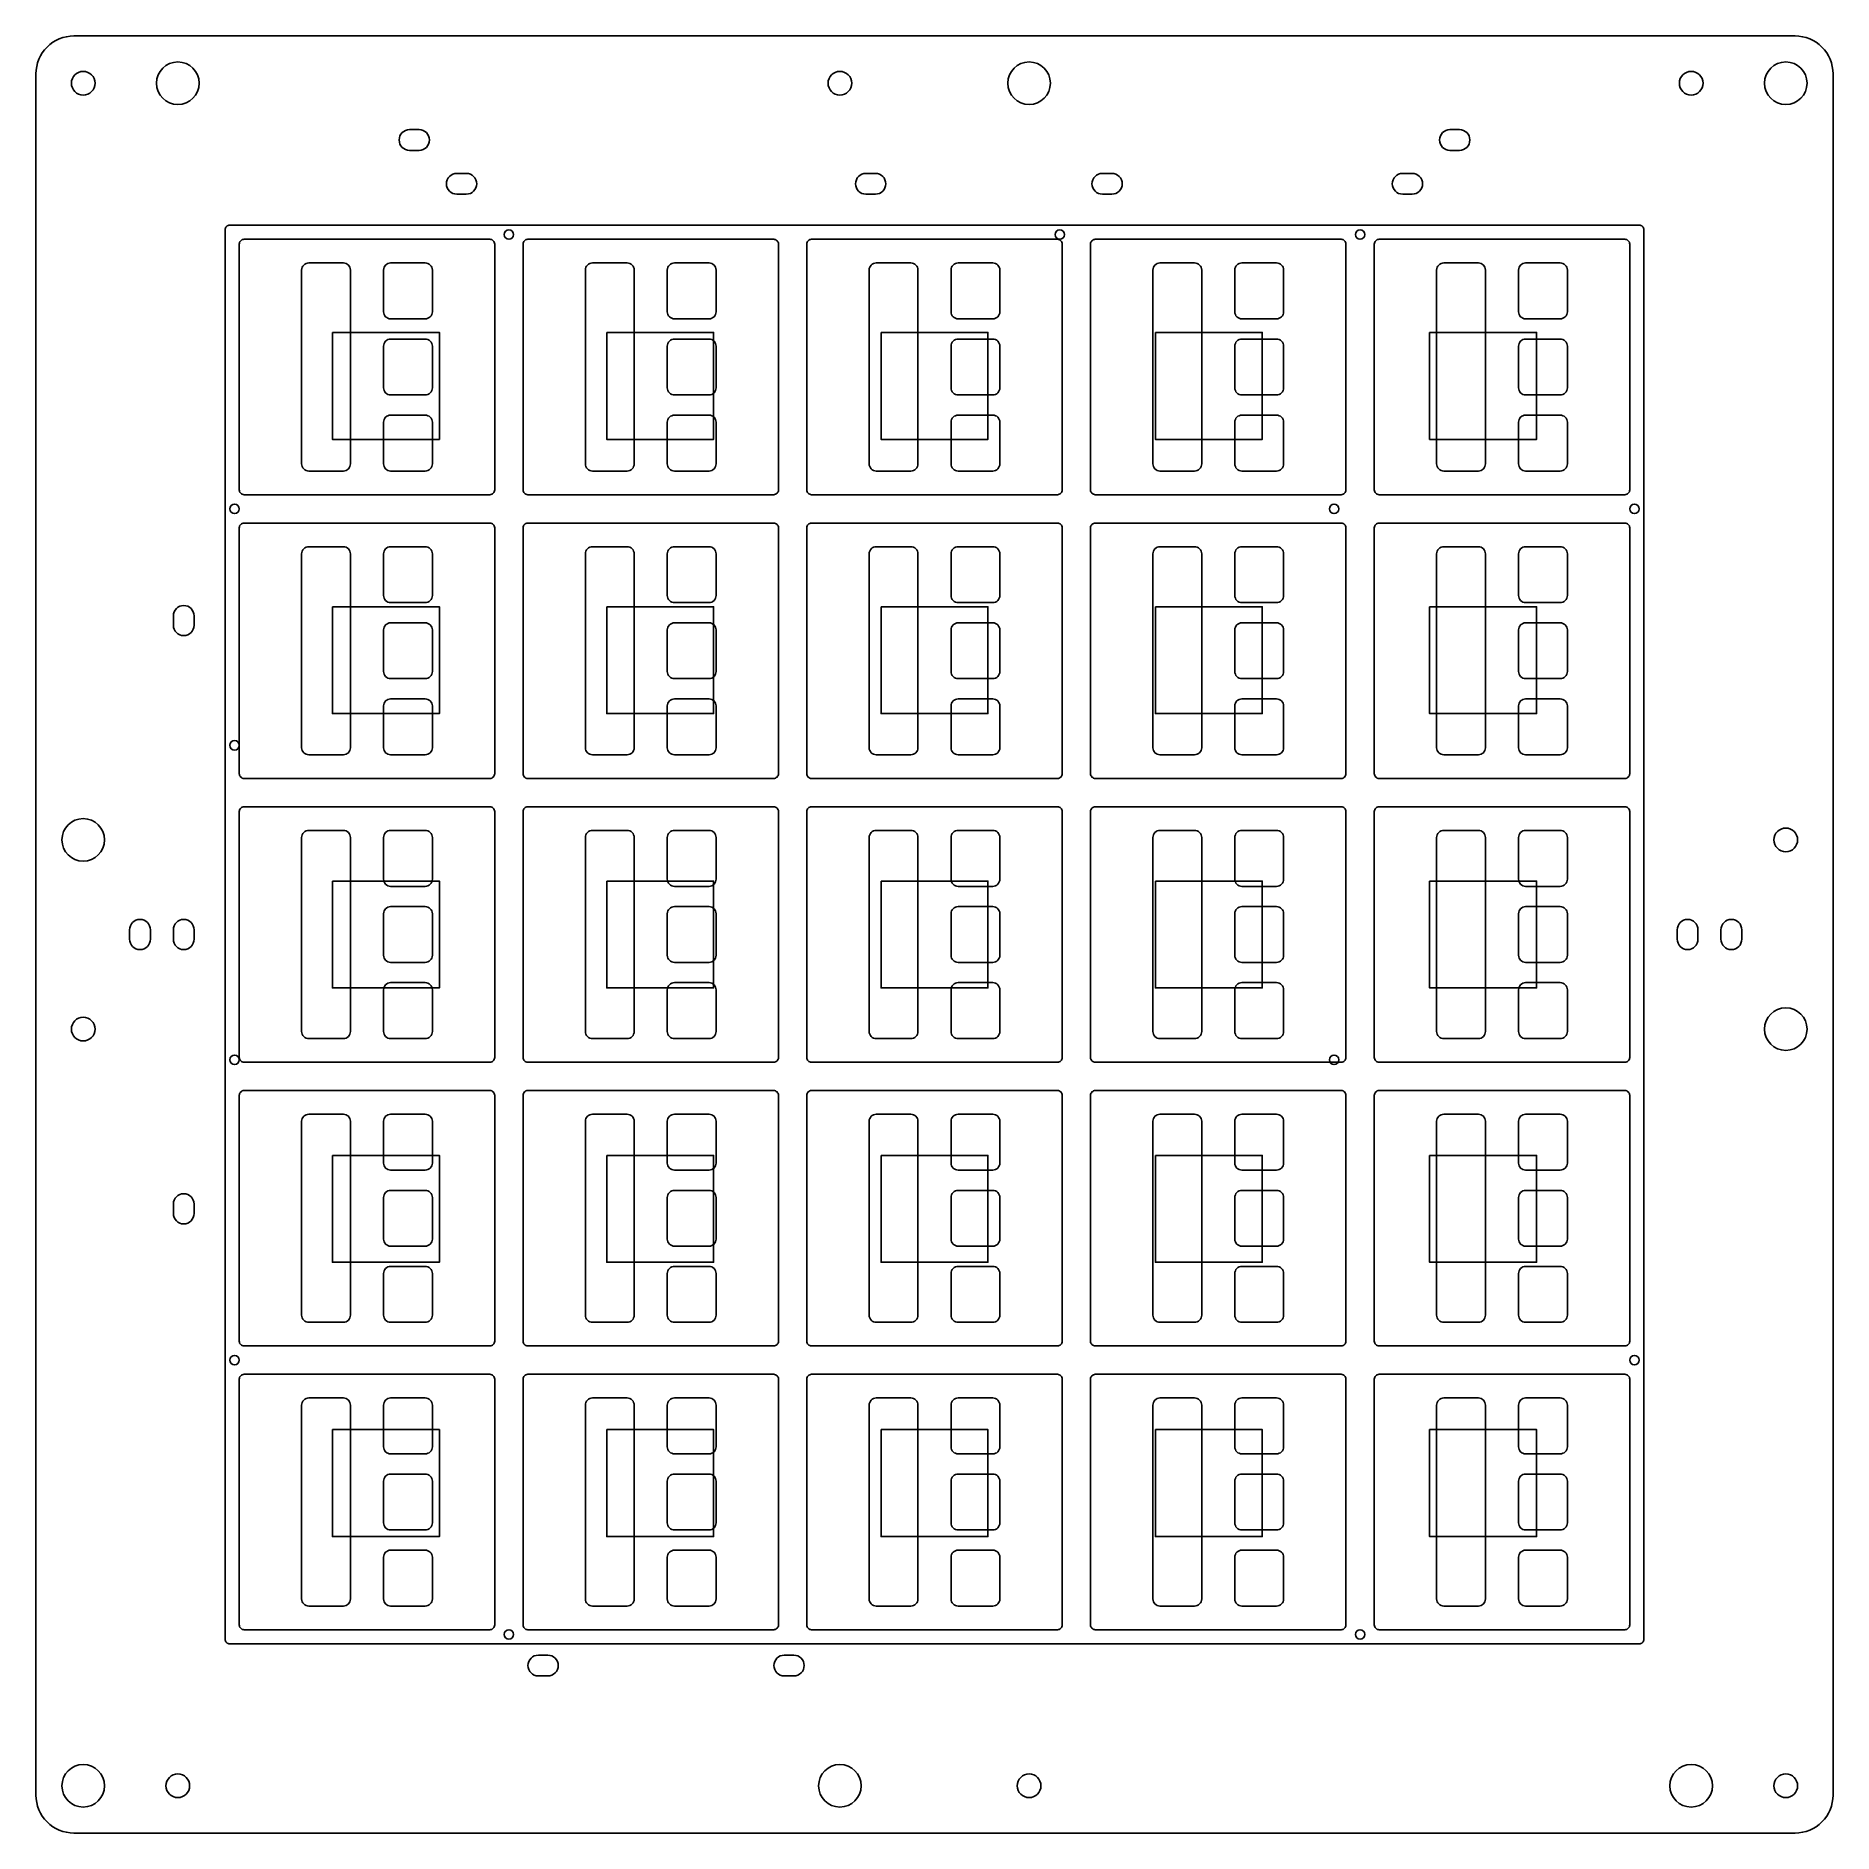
# Model space of a CAD drawing. Header units: millimetres. Extents: x -95 to 95, y -95 to 95.
import ezdxf

# ---------------------------------------------------------------- set-up
doc = ezdxf.new("R2010")
doc.units = ezdxf.units.MM
doc.header["$MEASUREMENT"] = 0
for name, color, linetype in [('recombination_slash_interlayer_precise', 6, 'CONTINUOUS'), ('ref_edges', 7, 'CONTINUOUS'), ('spacer_shim', 5, 'CONTINUOUS')]:
    doc.layers.add(name, color=color, linetype=linetype)

msp = doc.modelspace()

# ---------------------------------------------------------------- linework, layer by layer
at = {"layer": 'recombination_slash_interlayer_precise'}
for points in [[(-66.16, 71), (-62.5, 71, -0.414214), (-61.75, 70.25), (-61.75, 49.75, -0.414214), (-62.5, 49), (-66.16, 49, -0.414214), (-66.91, 49.75), (-66.91, 70.25, -0.414214)], [(-57.5, 65.09), (-53.84, 65.09, 0.414214), (-53.09, 65.84), (-53.09, 70.25, 0.414214), (-53.84, 71), (-57.5, 71, 0.414214), (-58.25, 70.25), (-58.25, 65.84, 0.414214)], [(-36.16, 71), (-32.5, 71, -0.414214), (-31.75, 70.25), (-31.75, 49.75, -0.414214), (-32.5, 49), (-36.16, 49, -0.414214), (-36.91, 49.75), (-36.91, 70.25, -0.414214)], [(-27.5, 65.09), (-23.84, 65.09, 0.414214), (-23.09, 65.84), (-23.09, 70.25, 0.414214), (-23.84, 71), (-27.5, 71, 0.414214), (-28.25, 70.25), (-28.25, 65.84, 0.414214)], [(-6.16, 71), (-2.5, 71, -0.414214), (-1.75, 70.25), (-1.75, 49.75, -0.414214), (-2.5, 49), (-6.16, 49, -0.414214), (-6.91, 49.75), (-6.91, 70.25, -0.414214)], [(2.5, 65.09), (6.16, 65.09, 0.414214), (6.91, 65.84), (6.91, 70.25, 0.414214), (6.16, 71), (2.5, 71, 0.414214), (1.75, 70.25), (1.75, 65.84, 0.414214)], [(23.84, 71), (27.5, 71, -0.414214), (28.25, 70.25), (28.25, 49.75, -0.414214), (27.5, 49), (23.84, 49, -0.414214), (23.09, 49.75), (23.09, 70.25, -0.414214)], [(32.5, 65.09), (36.16, 65.09, 0.414214), (36.91, 65.84), (36.91, 70.25, 0.414214), (36.16, 71), (32.5, 71, 0.414214), (31.75, 70.25), (31.75, 65.84, 0.414214)], [(53.84, 71), (57.5, 71, -0.414214), (58.25, 70.25), (58.25, 49.75, -0.414214), (57.5, 49), (53.84, 49, -0.414214), (53.09, 49.75), (53.09, 70.25, -0.414214)], [(62.5, 65.09), (66.16, 65.09, 0.414214), (66.91, 65.84), (66.91, 70.25, 0.414214), (66.16, 71), (62.5, 71, 0.414214), (61.75, 70.25), (61.75, 65.84, 0.414214)], [(-57.5, 57.05), (-53.84, 57.05, 0.414214), (-53.09, 57.8), (-53.09, 62.2, 0.414214), (-53.84, 62.95), (-57.5, 62.95, 0.414214), (-58.25, 62.2), (-58.25, 57.8, 0.414214)], [(-27.5, 57.05), (-23.84, 57.05, 0.414214), (-23.09, 57.8), (-23.09, 62.2, 0.414214), (-23.84, 62.95), (-27.5, 62.95, 0.414214), (-28.25, 62.2), (-28.25, 57.8, 0.414214)], [(2.5, 57.05), (6.16, 57.05, 0.414214), (6.91, 57.8), (6.91, 62.2, 0.414214), (6.16, 62.95), (2.5, 62.95, 0.414214), (1.75, 62.2), (1.75, 57.8, 0.414214)], [(32.5, 57.05), (36.16, 57.05, 0.414214), (36.91, 57.8), (36.91, 62.2, 0.414214), (36.16, 62.95), (32.5, 62.95, 0.414214), (31.75, 62.2), (31.75, 57.8, 0.414214)], [(62.5, 57.05), (66.16, 57.05, 0.414214), (66.91, 57.8), (66.91, 62.2, 0.414214), (66.16, 62.95), (62.5, 62.95, 0.414214), (61.75, 62.2), (61.75, 57.8, 0.414214)], [(-57.5, 54.91), (-53.84, 54.91, -0.414214), (-53.09, 54.16), (-53.09, 49.75, -0.414214), (-53.84, 49), (-57.5, 49, -0.414214), (-58.25, 49.75), (-58.25, 54.16, -0.414214)], [(-27.5, 54.91), (-23.84, 54.91, -0.414214), (-23.09, 54.16), (-23.09, 49.75, -0.414214), (-23.84, 49), (-27.5, 49, -0.414214), (-28.25, 49.75), (-28.25, 54.16, -0.414214)], [(2.5, 54.91), (6.16, 54.91, -0.414214), (6.91, 54.16), (6.91, 49.75, -0.414214), (6.16, 49), (2.5, 49, -0.414214), (1.75, 49.75), (1.75, 54.16, -0.414214)], [(32.5, 54.91), (36.16, 54.91, -0.414214), (36.91, 54.16), (36.91, 49.75, -0.414214), (36.16, 49), (32.5, 49, -0.414214), (31.75, 49.75), (31.75, 54.16, -0.414214)], [(62.5, 54.91), (66.16, 54.91, -0.414214), (66.91, 54.16), (66.91, 49.75, -0.414214), (66.16, 49), (62.5, 49, -0.414214), (61.75, 49.75), (61.75, 54.16, -0.414214)], [(-66.16, 41), (-62.5, 41, -0.414214), (-61.75, 40.25), (-61.75, 19.75, -0.414214), (-62.5, 19), (-66.16, 19, -0.414214), (-66.91, 19.75), (-66.91, 40.25, -0.414214)], [(-57.5, 35.09), (-53.84, 35.09, 0.414214), (-53.09, 35.84), (-53.09, 40.25, 0.414214), (-53.84, 41), (-57.5, 41, 0.414214), (-58.25, 40.25), (-58.25, 35.84, 0.414214)], [(-36.16, 41), (-32.5, 41, -0.414214), (-31.75, 40.25), (-31.75, 19.75, -0.414214), (-32.5, 19), (-36.16, 19, -0.414214), (-36.91, 19.75), (-36.91, 40.25, -0.414214)], [(-27.5, 35.09), (-23.84, 35.09, 0.414214), (-23.09, 35.84), (-23.09, 40.25, 0.414214), (-23.84, 41), (-27.5, 41, 0.414214), (-28.25, 40.25), (-28.25, 35.84, 0.414214)], [(-6.16, 41), (-2.5, 41, -0.414214), (-1.75, 40.25), (-1.75, 19.75, -0.414214), (-2.5, 19), (-6.16, 19, -0.414214), (-6.91, 19.75), (-6.91, 40.25, -0.414214)], [(2.5, 35.09), (6.16, 35.09, 0.414214), (6.91, 35.84), (6.91, 40.25, 0.414214), (6.16, 41), (2.5, 41, 0.414214), (1.75, 40.25), (1.75, 35.84, 0.414214)], [(23.84, 41), (27.5, 41, -0.414214), (28.25, 40.25), (28.25, 19.75, -0.414214), (27.5, 19), (23.84, 19, -0.414214), (23.09, 19.75), (23.09, 40.25, -0.414214)], [(32.5, 35.09), (36.16, 35.09, 0.414214), (36.91, 35.84), (36.91, 40.25, 0.414214), (36.16, 41), (32.5, 41, 0.414214), (31.75, 40.25), (31.75, 35.84, 0.414214)], [(53.84, 41), (57.5, 41, -0.414214), (58.25, 40.25), (58.25, 19.75, -0.414214), (57.5, 19), (53.84, 19, -0.414214), (53.09, 19.75), (53.09, 40.25, -0.414214)], [(62.5, 35.09), (66.16, 35.09, 0.414214), (66.91, 35.84), (66.91, 40.25, 0.414214), (66.16, 41), (62.5, 41, 0.414214), (61.75, 40.25), (61.75, 35.84, 0.414214)], [(-57.5, 27.05), (-53.84, 27.05, 0.414214), (-53.09, 27.8), (-53.09, 32.2, 0.414214), (-53.84, 32.95), (-57.5, 32.95, 0.414214), (-58.25, 32.2), (-58.25, 27.8, 0.414214)], [(-27.5, 27.05), (-23.84, 27.05, 0.414214), (-23.09, 27.8), (-23.09, 32.2, 0.414214), (-23.84, 32.95), (-27.5, 32.95, 0.414214), (-28.25, 32.2), (-28.25, 27.8, 0.414214)], [(2.5, 27.05), (6.16, 27.05, 0.414214), (6.91, 27.8), (6.91, 32.2, 0.414214), (6.16, 32.95), (2.5, 32.95, 0.414214), (1.75, 32.2), (1.75, 27.8, 0.414214)], [(32.5, 27.05), (36.16, 27.05, 0.414214), (36.91, 27.8), (36.91, 32.2, 0.414214), (36.16, 32.95), (32.5, 32.95, 0.414214), (31.75, 32.2), (31.75, 27.8, 0.414214)], [(62.5, 27.05), (66.16, 27.05, 0.414214), (66.91, 27.8), (66.91, 32.2, 0.414214), (66.16, 32.95), (62.5, 32.95, 0.414214), (61.75, 32.2), (61.75, 27.8, 0.414214)], [(-57.5, 24.91), (-53.84, 24.91, -0.414214), (-53.09, 24.16), (-53.09, 19.75, -0.414214), (-53.84, 19), (-57.5, 19, -0.414214), (-58.25, 19.75), (-58.25, 24.16, -0.414214)], [(-27.5, 24.91), (-23.84, 24.91, -0.414214), (-23.09, 24.16), (-23.09, 19.75, -0.414214), (-23.84, 19), (-27.5, 19, -0.414214), (-28.25, 19.75), (-28.25, 24.16, -0.414214)], [(2.5, 24.91), (6.16, 24.91, -0.414214), (6.91, 24.16), (6.91, 19.75, -0.414214), (6.16, 19), (2.5, 19, -0.414214), (1.75, 19.75), (1.75, 24.16, -0.414214)], [(32.5, 24.91), (36.16, 24.91, -0.414214), (36.91, 24.16), (36.91, 19.75, -0.414214), (36.16, 19), (32.5, 19, -0.414214), (31.75, 19.75), (31.75, 24.16, -0.414214)], [(62.5, 24.91), (66.16, 24.91, -0.414214), (66.91, 24.16), (66.91, 19.75, -0.414214), (66.16, 19), (62.5, 19, -0.414214), (61.75, 19.75), (61.75, 24.16, -0.414214)], [(-66.16, 11), (-62.5, 11, -0.414214), (-61.75, 10.25), (-61.75, -10.25, -0.414214), (-62.5, -11), (-66.16, -11, -0.414214), (-66.91, -10.25), (-66.91, 10.25, -0.414214)], [(-57.5, 5.09), (-53.84, 5.09, 0.414214), (-53.09, 5.84), (-53.09, 10.25, 0.414214), (-53.84, 11), (-57.5, 11, 0.414214), (-58.25, 10.25), (-58.25, 5.84, 0.414214)], [(-36.16, 11), (-32.5, 11, -0.414214), (-31.75, 10.25), (-31.75, -10.25, -0.414214), (-32.5, -11), (-36.16, -11, -0.414214), (-36.91, -10.25), (-36.91, 10.25, -0.414214)], [(-27.5, 5.09), (-23.84, 5.09, 0.414214), (-23.09, 5.84), (-23.09, 10.25, 0.414214), (-23.84, 11), (-27.5, 11, 0.414214), (-28.25, 10.25), (-28.25, 5.84, 0.414214)], [(-6.16, 11), (-2.5, 11, -0.414214), (-1.75, 10.25), (-1.75, -10.25, -0.414214), (-2.5, -11), (-6.16, -11, -0.414214), (-6.91, -10.25), (-6.91, 10.25, -0.414214)], [(2.5, 5.09), (6.16, 5.09, 0.414214), (6.91, 5.84), (6.91, 10.25, 0.414214), (6.16, 11), (2.5, 11, 0.414214), (1.75, 10.25), (1.75, 5.84, 0.414214)], [(23.84, 11), (27.5, 11, -0.414214), (28.25, 10.25), (28.25, -10.25, -0.414214), (27.5, -11), (23.84, -11, -0.414214), (23.09, -10.25), (23.09, 10.25, -0.414214)], [(32.5, 5.09), (36.16, 5.09, 0.414214), (36.91, 5.84), (36.91, 10.25, 0.414214), (36.16, 11), (32.5, 11, 0.414214), (31.75, 10.25), (31.75, 5.84, 0.414214)], [(53.84, 11), (57.5, 11, -0.414214), (58.25, 10.25), (58.25, -10.25, -0.414214), (57.5, -11), (53.84, -11, -0.414214), (53.09, -10.25), (53.09, 10.25, -0.414214)], [(62.5, 5.09), (66.16, 5.09, 0.414214), (66.91, 5.84), (66.91, 10.25, 0.414214), (66.16, 11), (62.5, 11, 0.414214), (61.75, 10.25), (61.75, 5.84, 0.414214)], [(-57.5, -2.95), (-53.84, -2.95, 0.414214), (-53.09, -2.2), (-53.09, 2.2, 0.414214), (-53.84, 2.95), (-57.5, 2.95, 0.414214), (-58.25, 2.2), (-58.25, -2.2, 0.414214)], [(-27.5, -2.95), (-23.84, -2.95, 0.414214), (-23.09, -2.2), (-23.09, 2.2, 0.414214), (-23.84, 2.95), (-27.5, 2.95, 0.414214), (-28.25, 2.2), (-28.25, -2.2, 0.414214)], [(2.5, -2.95), (6.16, -2.95, 0.414214), (6.91, -2.2), (6.91, 2.2, 0.414214), (6.16, 2.95), (2.5, 2.95, 0.414214), (1.75, 2.2), (1.75, -2.2, 0.414214)], [(32.5, -2.95), (36.16, -2.95, 0.414214), (36.91, -2.2), (36.91, 2.2, 0.414214), (36.16, 2.95), (32.5, 2.95, 0.414214), (31.75, 2.2), (31.75, -2.2, 0.414214)], [(62.5, -2.95), (66.16, -2.95, 0.414214), (66.91, -2.2), (66.91, 2.2, 0.414214), (66.16, 2.95), (62.5, 2.95, 0.414214), (61.75, 2.2), (61.75, -2.2, 0.414214)], [(-57.5, -5.09), (-53.84, -5.09, -0.414214), (-53.09, -5.84), (-53.09, -10.25, -0.414214), (-53.84, -11), (-57.5, -11, -0.414214), (-58.25, -10.25), (-58.25, -5.84, -0.414214)], [(-27.5, -5.09), (-23.84, -5.09, -0.414214), (-23.09, -5.84), (-23.09, -10.25, -0.414214), (-23.84, -11), (-27.5, -11, -0.414214), (-28.25, -10.25), (-28.25, -5.84, -0.414214)], [(2.5, -5.09), (6.16, -5.09, -0.414214), (6.91, -5.84), (6.91, -10.25, -0.414214), (6.16, -11), (2.5, -11, -0.414214), (1.75, -10.25), (1.75, -5.84, -0.414214)], [(32.5, -5.09), (36.16, -5.09, -0.414214), (36.91, -5.84), (36.91, -10.25, -0.414214), (36.16, -11), (32.5, -11, -0.414214), (31.75, -10.25), (31.75, -5.84, -0.414214)], [(62.5, -5.09), (66.16, -5.09, -0.414214), (66.91, -5.84), (66.91, -10.25, -0.414214), (66.16, -11), (62.5, -11, -0.414214), (61.75, -10.25), (61.75, -5.84, -0.414214)], [(-66.16, -19), (-62.5, -19, -0.414214), (-61.75, -19.75), (-61.75, -40.25, -0.414214), (-62.5, -41), (-66.16, -41, -0.414214), (-66.91, -40.25), (-66.91, -19.75, -0.414214)], [(-57.5, -24.91), (-53.84, -24.91, 0.414214), (-53.09, -24.16), (-53.09, -19.75, 0.414214), (-53.84, -19), (-57.5, -19, 0.414214), (-58.25, -19.75), (-58.25, -24.16, 0.414214)], [(-36.16, -19), (-32.5, -19, -0.414214), (-31.75, -19.75), (-31.75, -40.25, -0.414214), (-32.5, -41), (-36.16, -41, -0.414214), (-36.91, -40.25), (-36.91, -19.75, -0.414214)], [(-27.5, -24.91), (-23.84, -24.91, 0.414214), (-23.09, -24.16), (-23.09, -19.75, 0.414214), (-23.84, -19), (-27.5, -19, 0.414214), (-28.25, -19.75), (-28.25, -24.16, 0.414214)], [(-6.16, -19), (-2.5, -19, -0.414214), (-1.75, -19.75), (-1.75, -40.25, -0.414214), (-2.5, -41), (-6.16, -41, -0.414214), (-6.91, -40.25), (-6.91, -19.75, -0.414214)], [(2.5, -24.91), (6.16, -24.91, 0.414214), (6.91, -24.16), (6.91, -19.75, 0.414214), (6.16, -19), (2.5, -19, 0.414214), (1.75, -19.75), (1.75, -24.16, 0.414214)], [(23.84, -19), (27.5, -19, -0.414214), (28.25, -19.75), (28.25, -40.25, -0.414214), (27.5, -41), (23.84, -41, -0.414214), (23.09, -40.25), (23.09, -19.75, -0.414214)], [(32.5, -24.91), (36.16, -24.91, 0.414214), (36.91, -24.16), (36.91, -19.75, 0.414214), (36.16, -19), (32.5, -19, 0.414214), (31.75, -19.75), (31.75, -24.16, 0.414214)], [(53.84, -19), (57.5, -19, -0.414214), (58.25, -19.75), (58.25, -40.25, -0.414214), (57.5, -41), (53.84, -41, -0.414214), (53.09, -40.25), (53.09, -19.75, -0.414214)], [(62.5, -24.91), (66.16, -24.91, 0.414214), (66.91, -24.16), (66.91, -19.75, 0.414214), (66.16, -19), (62.5, -19, 0.414214), (61.75, -19.75), (61.75, -24.16, 0.414214)], [(-57.5, -32.95), (-53.84, -32.95, 0.414214), (-53.09, -32.2), (-53.09, -27.8, 0.414214), (-53.84, -27.05), (-57.5, -27.05, 0.414214), (-58.25, -27.8), (-58.25, -32.2, 0.414214)], [(-27.5, -32.95), (-23.84, -32.95, 0.414214), (-23.09, -32.2), (-23.09, -27.8, 0.414214), (-23.84, -27.05), (-27.5, -27.05, 0.414214), (-28.25, -27.8), (-28.25, -32.2, 0.414214)], [(2.5, -32.95), (6.16, -32.95, 0.414214), (6.91, -32.2), (6.91, -27.8, 0.414214), (6.16, -27.05), (2.5, -27.05, 0.414214), (1.75, -27.8), (1.75, -32.2, 0.414214)], [(32.5, -32.95), (36.16, -32.95, 0.414214), (36.91, -32.2), (36.91, -27.8, 0.414214), (36.16, -27.05), (32.5, -27.05, 0.414214), (31.75, -27.8), (31.75, -32.2, 0.414214)], [(62.5, -32.95), (66.16, -32.95, 0.414214), (66.91, -32.2), (66.91, -27.8, 0.414214), (66.16, -27.05), (62.5, -27.05, 0.414214), (61.75, -27.8), (61.75, -32.2, 0.414214)], [(-57.5, -35.09), (-53.84, -35.09, -0.414214), (-53.09, -35.84), (-53.09, -40.25, -0.414214), (-53.84, -41), (-57.5, -41, -0.414214), (-58.25, -40.25), (-58.25, -35.84, -0.414214)], [(-27.5, -35.09), (-23.84, -35.09, -0.414214), (-23.09, -35.84), (-23.09, -40.25, -0.414214), (-23.84, -41), (-27.5, -41, -0.414214), (-28.25, -40.25), (-28.25, -35.84, -0.414214)], [(2.5, -35.09), (6.16, -35.09, -0.414214), (6.91, -35.84), (6.91, -40.25, -0.414214), (6.16, -41), (2.5, -41, -0.414214), (1.75, -40.25), (1.75, -35.84, -0.414214)], [(32.5, -35.09), (36.16, -35.09, -0.414214), (36.91, -35.84), (36.91, -40.25, -0.414214), (36.16, -41), (32.5, -41, -0.414214), (31.75, -40.25), (31.75, -35.84, -0.414214)], [(62.5, -35.09), (66.16, -35.09, -0.414214), (66.91, -35.84), (66.91, -40.25, -0.414214), (66.16, -41), (62.5, -41, -0.414214), (61.75, -40.25), (61.75, -35.84, -0.414214)], [(-66.16, -49), (-62.5, -49, -0.414214), (-61.75, -49.75), (-61.75, -70.25, -0.414214), (-62.5, -71), (-66.16, -71, -0.414214), (-66.91, -70.25), (-66.91, -49.75, -0.414214)], [(-57.5, -54.91), (-53.84, -54.91, 0.414214), (-53.09, -54.16), (-53.09, -49.75, 0.414214), (-53.84, -49), (-57.5, -49, 0.414214), (-58.25, -49.75), (-58.25, -54.16, 0.414214)], [(-36.16, -49), (-32.5, -49, -0.414214), (-31.75, -49.75), (-31.75, -70.25, -0.414214), (-32.5, -71), (-36.16, -71, -0.414214), (-36.91, -70.25), (-36.91, -49.75, -0.414214)], [(-27.5, -54.91), (-23.84, -54.91, 0.414214), (-23.09, -54.16), (-23.09, -49.75, 0.414214), (-23.84, -49), (-27.5, -49, 0.414214), (-28.25, -49.75), (-28.25, -54.16, 0.414214)], [(-6.16, -49), (-2.5, -49, -0.414214), (-1.75, -49.75), (-1.75, -70.25, -0.414214), (-2.5, -71), (-6.16, -71, -0.414214), (-6.91, -70.25), (-6.91, -49.75, -0.414214)], [(2.5, -54.91), (6.16, -54.91, 0.414214), (6.91, -54.16), (6.91, -49.75, 0.414214), (6.16, -49), (2.5, -49, 0.414214), (1.75, -49.75), (1.75, -54.16, 0.414214)], [(23.84, -49), (27.5, -49, -0.414214), (28.25, -49.75), (28.25, -70.25, -0.414214), (27.5, -71), (23.84, -71, -0.414214), (23.09, -70.25), (23.09, -49.75, -0.414214)], [(32.5, -54.91), (36.16, -54.91, 0.414214), (36.91, -54.16), (36.91, -49.75, 0.414214), (36.16, -49), (32.5, -49, 0.414214), (31.75, -49.75), (31.75, -54.16, 0.414214)], [(53.84, -49), (57.5, -49, -0.414214), (58.25, -49.75), (58.25, -70.25, -0.414214), (57.5, -71), (53.84, -71, -0.414214), (53.09, -70.25), (53.09, -49.75, -0.414214)], [(62.5, -54.91), (66.16, -54.91, 0.414214), (66.91, -54.16), (66.91, -49.75, 0.414214), (66.16, -49), (62.5, -49, 0.414214), (61.75, -49.75), (61.75, -54.16, 0.414214)], [(-57.5, -62.95), (-53.84, -62.95, 0.414214), (-53.09, -62.2), (-53.09, -57.8, 0.414214), (-53.84, -57.05), (-57.5, -57.05, 0.414214), (-58.25, -57.8), (-58.25, -62.2, 0.414214)], [(-27.5, -62.95), (-23.84, -62.95, 0.414214), (-23.09, -62.2), (-23.09, -57.8, 0.414214), (-23.84, -57.05), (-27.5, -57.05, 0.414214), (-28.25, -57.8), (-28.25, -62.2, 0.414214)], [(2.5, -62.95), (6.16, -62.95, 0.414214), (6.91, -62.2), (6.91, -57.8, 0.414214), (6.16, -57.05), (2.5, -57.05, 0.414214), (1.75, -57.8), (1.75, -62.2, 0.414214)], [(32.5, -62.95), (36.16, -62.95, 0.414214), (36.91, -62.2), (36.91, -57.8, 0.414214), (36.16, -57.05), (32.5, -57.05, 0.414214), (31.75, -57.8), (31.75, -62.2, 0.414214)], [(62.5, -62.95), (66.16, -62.95, 0.414214), (66.91, -62.2), (66.91, -57.8, 0.414214), (66.16, -57.05), (62.5, -57.05, 0.414214), (61.75, -57.8), (61.75, -62.2, 0.414214)], [(-57.5, -65.09), (-53.84, -65.09, -0.414214), (-53.09, -65.84), (-53.09, -70.25, -0.414214), (-53.84, -71), (-57.5, -71, -0.414214), (-58.25, -70.25), (-58.25, -65.84, -0.414214)], [(-27.5, -65.09), (-23.84, -65.09, -0.414214), (-23.09, -65.84), (-23.09, -70.25, -0.414214), (-23.84, -71), (-27.5, -71, -0.414214), (-28.25, -70.25), (-28.25, -65.84, -0.414214)], [(2.5, -65.09), (6.16, -65.09, -0.414214), (6.91, -65.84), (6.91, -70.25, -0.414214), (6.16, -71), (2.5, -71, -0.414214), (1.75, -70.25), (1.75, -65.84, -0.414214)], [(32.5, -65.09), (36.16, -65.09, -0.414214), (36.91, -65.84), (36.91, -70.25, -0.414214), (36.16, -71), (32.5, -71, -0.414214), (31.75, -70.25), (31.75, -65.84, -0.414214)], [(62.5, -65.09), (66.16, -65.09, -0.414214), (66.91, -65.84), (66.91, -70.25, -0.414214), (66.16, -71), (62.5, -71, -0.414214), (61.75, -70.25), (61.75, -65.84, -0.414214)]]:
    msp.add_lwpolyline(points, format="xyb", close=True, dxfattribs=at)
at = {"layer": 'ref_edges', "linetype": 'ByBlock'}
for points in [[(-91, -95), (91, -95, 0.414214), (95, -91), (95, 91, 0.414214), (91, 95), (-91, 95, 0.414214), (-95, 91), (-95, -91, 0.414214)], [(-54.5, 85.1), (-55.5, 85.1, 1), (-55.5, 82.9), (-54.5, 82.9, 1)], [(55.5, 85.1), (54.5, 85.1, 1), (54.5, 82.9), (55.5, 82.9, 1)], [(-49.5, 80.47), (-50.5, 80.47, 1), (-50.5, 78.27), (-49.5, 78.27, 1)], [(-6.25, 80.47), (-7.25, 80.47, 1), (-7.25, 78.27), (-6.25, 78.27, 1)], [(18.75, 80.47), (17.75, 80.47, 1), (17.75, 78.27), (18.75, 78.27, 1)], [(50.5, 80.47), (49.5, 80.47, 1), (49.5, 78.27), (50.5, 78.27, 1)], [(-78.28, 32.69), (-78.28, 33.69, 1), (-80.47, 33.69), (-80.47, 32.69, 1)], [(-82.9, -0.5), (-82.9, 0.5, 1), (-85.1, 0.5), (-85.1, -0.5, 1)], [(-78.28, -0.5), (-78.28, 0.5, 1), (-80.47, 0.5), (-80.47, -0.5, 1)], [(80.72, -0.5), (80.72, 0.5, 1), (78.53, 0.5), (78.53, -0.5, 1)], [(85.35, -0.5), (85.35, 0.5, 1), (83.15, 0.5), (83.15, -0.5, 1)], [(-78.28, -29.5), (-78.28, -28.5, 1), (-80.47, -28.5), (-80.47, -29.5, 1)], [(-40.88, -76.19), (-41.88, -76.19, 1), (-41.88, -78.39), (-40.88, -78.39, 1)], [(-14.88, -76.19), (-15.88, -76.19, 1), (-15.88, -78.39), (-14.88, -78.39, 1)]]:
    msp.add_lwpolyline(points, format="xyb", close=True, dxfattribs=at)
for points in [[(-63.65, 63.65), (-52.35, 63.65), (-52.35, 52.35), (-63.65, 52.35)], [(-34.65, 63.65), (-23.35, 63.65), (-23.35, 52.35), (-34.65, 52.35)], [(-5.65, 63.65), (5.65, 63.65), (5.65, 52.35), (-5.65, 52.35)], [(23.35, 63.65), (34.65, 63.65), (34.65, 52.35), (23.35, 52.35)], [(52.35, 63.65), (63.65, 63.65), (63.65, 52.35), (52.35, 52.35)], [(-63.65, 34.65), (-52.35, 34.65), (-52.35, 23.35), (-63.65, 23.35)], [(-34.65, 34.65), (-23.35, 34.65), (-23.35, 23.35), (-34.65, 23.35)], [(-5.65, 34.65), (5.65, 34.65), (5.65, 23.35), (-5.65, 23.35)], [(23.35, 34.65), (34.65, 34.65), (34.65, 23.35), (23.35, 23.35)], [(52.35, 34.65), (63.65, 34.65), (63.65, 23.35), (52.35, 23.35)], [(-63.65, 5.65), (-52.35, 5.65), (-52.35, -5.65), (-63.65, -5.65)], [(-34.65, 5.65), (-23.35, 5.65), (-23.35, -5.65), (-34.65, -5.65)], [(-5.65, 5.65), (5.65, 5.65), (5.65, -5.65), (-5.65, -5.65)], [(23.35, 5.65), (34.65, 5.65), (34.65, -5.65), (23.35, -5.65)], [(52.35, 5.65), (63.65, 5.65), (63.65, -5.65), (52.35, -5.65)], [(-63.65, -23.35), (-52.35, -23.35), (-52.35, -34.65), (-63.65, -34.65)], [(-34.65, -23.35), (-23.35, -23.35), (-23.35, -34.65), (-34.65, -34.65)], [(-5.65, -23.35), (5.65, -23.35), (5.65, -34.65), (-5.65, -34.65)], [(23.35, -23.35), (34.65, -23.35), (34.65, -34.65), (23.35, -34.65)], [(52.35, -23.35), (63.65, -23.35), (63.65, -34.65), (52.35, -34.65)], [(-63.65, -52.35), (-52.35, -52.35), (-52.35, -63.65), (-63.65, -63.65)], [(-34.65, -52.35), (-23.35, -52.35), (-23.35, -63.65), (-34.65, -63.65)], [(-5.65, -52.35), (5.65, -52.35), (5.65, -63.65), (-5.65, -63.65)], [(23.35, -52.35), (34.65, -52.35), (34.65, -63.65), (23.35, -63.65)], [(52.35, -52.35), (63.65, -52.35), (63.65, -63.65), (52.35, -63.65)]]:
    msp.add_lwpolyline(points, close=True, dxfattribs=at)
for centre, radius in [((-90, 90), 1.25), ((-80, 90), 2.25), ((-10, 90), 1.25), ((10, 90), 2.25), ((80, 90), 1.25), ((90, 90), 2.25), ((-45, 74), 0.5), ((13.25, 74), 0.5), ((45, 74), 0.5), ((-74, 45), 0.5), ((42.25, 45), 0.5), ((74, 45), 0.5), ((-74, 20), 0.5), ((-90, 10), 2.25), ((90, 10), 1.25), ((-90, -10), 1.25), ((90, -10), 2.25), ((-74, -13.25), 0.5), ((42.25, -13.25), 0.5), ((-74, -45), 0.5), ((74, -45), 0.5), ((-45, -74), 0.5), ((45, -74), 0.5), ((-90, -90), 2.25), ((-80, -90), 1.25), ((-10, -90), 2.25), ((10, -90), 1.25), ((80, -90), 2.25), ((90, -90), 1.25)]:
    msp.add_circle(centre, radius, dxfattribs=at)
at = {"layer": 'spacer_shim', "linetype": 'ByBlock'}
msp.add_lwpolyline([(74.5, 75), (-74.5, 75, 0.414214), (-75, 74.5), (-75, -74.5, 0.414214), (-74.5, -75), (74.5, -75, 0.414214), (75, -74.5), (75, 74.5, 0.414214)], format="xyb", close=True, dxfattribs=at)
at = {"layer": 'spacer_shim'}
for points in [[(-47, 73.5), (-73, 73.5, 0.414214), (-73.5, 73), (-73.5, 47, 0.414214), (-73, 46.5), (-47, 46.5, 0.414214), (-46.5, 47), (-46.5, 73, 0.414214)], [(-17, 73.5), (-43, 73.5, 0.414214), (-43.5, 73), (-43.5, 47, 0.414214), (-43, 46.5), (-17, 46.5, 0.414214), (-16.5, 47), (-16.5, 73, 0.414214)], [(13, 73.5), (-13, 73.5, 0.414214), (-13.5, 73), (-13.5, 47, 0.414214), (-13, 46.5), (13, 46.5, 0.414214), (13.5, 47), (13.5, 73, 0.414214)], [(43, 73.5), (17, 73.5, 0.414214), (16.5, 73), (16.5, 47, 0.414214), (17, 46.5), (43, 46.5, 0.414214), (43.5, 47), (43.5, 73, 0.414214)], [(73, 73.5), (47, 73.5, 0.414214), (46.5, 73), (46.5, 47, 0.414214), (47, 46.5), (73, 46.5, 0.414214), (73.5, 47), (73.5, 73, 0.414214)], [(-47, 43.5), (-73, 43.5, 0.414214), (-73.5, 43), (-73.5, 17, 0.414214), (-73, 16.5), (-47, 16.5, 0.414214), (-46.5, 17), (-46.5, 43, 0.414214)], [(-17, 43.5), (-43, 43.5, 0.414214), (-43.5, 43), (-43.5, 17, 0.414214), (-43, 16.5), (-17, 16.5, 0.414214), (-16.5, 17), (-16.5, 43, 0.414214)], [(13, 43.5), (-13, 43.5, 0.414214), (-13.5, 43), (-13.5, 17, 0.414214), (-13, 16.5), (13, 16.5, 0.414214), (13.5, 17), (13.5, 43, 0.414214)], [(43, 43.5), (17, 43.5, 0.414214), (16.5, 43), (16.5, 17, 0.414214), (17, 16.5), (43, 16.5, 0.414214), (43.5, 17), (43.5, 43, 0.414214)], [(73, 43.5), (47, 43.5, 0.414214), (46.5, 43), (46.5, 17, 0.414214), (47, 16.5), (73, 16.5, 0.414214), (73.5, 17), (73.5, 43, 0.414214)], [(-47, 13.5), (-73, 13.5, 0.414214), (-73.5, 13), (-73.5, -13, 0.414214), (-73, -13.5), (-47, -13.5, 0.414214), (-46.5, -13), (-46.5, 13, 0.414214)], [(-17, 13.5), (-43, 13.5, 0.414214), (-43.5, 13), (-43.5, -13, 0.414214), (-43, -13.5), (-17, -13.5, 0.414214), (-16.5, -13), (-16.5, 13, 0.414214)], [(13, 13.5), (-13, 13.5, 0.414214), (-13.5, 13), (-13.5, -13, 0.414214), (-13, -13.5), (13, -13.5, 0.414214), (13.5, -13), (13.5, 13, 0.414214)], [(43, 13.5), (17, 13.5, 0.414214), (16.5, 13), (16.5, -13, 0.414214), (17, -13.5), (43, -13.5, 0.414214), (43.5, -13), (43.5, 13, 0.414214)], [(73, 13.5), (47, 13.5, 0.414214), (46.5, 13), (46.5, -13, 0.414214), (47, -13.5), (73, -13.5, 0.414214), (73.5, -13), (73.5, 13, 0.414214)], [(-47, -16.5), (-73, -16.5, 0.414214), (-73.5, -17), (-73.5, -43, 0.414214), (-73, -43.5), (-47, -43.5, 0.414214), (-46.5, -43), (-46.5, -17, 0.414214)], [(-17, -16.5), (-43, -16.5, 0.414214), (-43.5, -17), (-43.5, -43, 0.414214), (-43, -43.5), (-17, -43.5, 0.414214), (-16.5, -43), (-16.5, -17, 0.414214)], [(13, -16.5), (-13, -16.5, 0.414214), (-13.5, -17), (-13.5, -43, 0.414214), (-13, -43.5), (13, -43.5, 0.414214), (13.5, -43), (13.5, -17, 0.414214)], [(43, -16.5), (17, -16.5, 0.414214), (16.5, -17), (16.5, -43, 0.414214), (17, -43.5), (43, -43.5, 0.414214), (43.5, -43), (43.5, -17, 0.414214)], [(73, -16.5), (47, -16.5, 0.414214), (46.5, -17), (46.5, -43, 0.414214), (47, -43.5), (73, -43.5, 0.414214), (73.5, -43), (73.5, -17, 0.414214)], [(-47, -46.5), (-73, -46.5, 0.414214), (-73.5, -47), (-73.5, -73, 0.414214), (-73, -73.5), (-47, -73.5, 0.414214), (-46.5, -73), (-46.5, -47, 0.414214)], [(-17, -46.5), (-43, -46.5, 0.414214), (-43.5, -47), (-43.5, -73, 0.414214), (-43, -73.5), (-17, -73.5, 0.414214), (-16.5, -73), (-16.5, -47, 0.414214)], [(13, -46.5), (-13, -46.5, 0.414214), (-13.5, -47), (-13.5, -73, 0.414214), (-13, -73.5), (13, -73.5, 0.414214), (13.5, -73), (13.5, -47, 0.414214)], [(43, -46.5), (17, -46.5, 0.414214), (16.5, -47), (16.5, -73, 0.414214), (17, -73.5), (43, -73.5, 0.414214), (43.5, -73), (43.5, -47, 0.414214)], [(73, -46.5), (47, -46.5, 0.414214), (46.5, -47), (46.5, -73, 0.414214), (47, -73.5), (73, -73.5, 0.414214), (73.5, -73), (73.5, -47, 0.414214)]]:
    msp.add_lwpolyline(points, format="xyb", close=True, dxfattribs=at)

doc.saveas('drawing.dxf')
